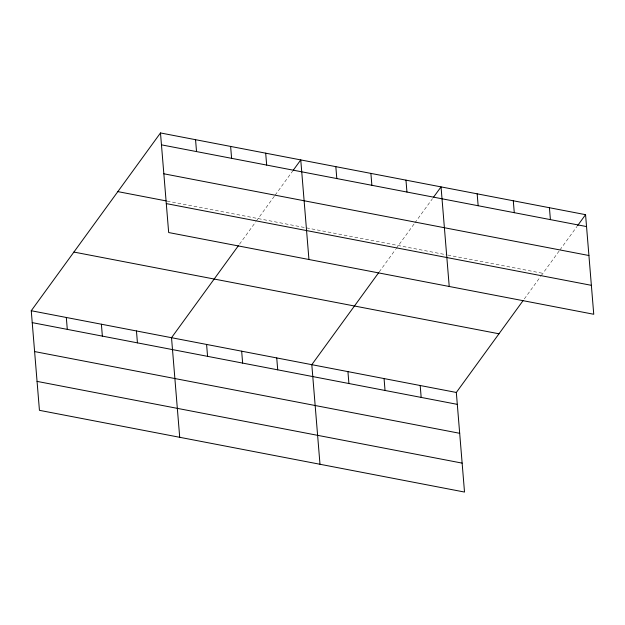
<?xml version="1.0" encoding="UTF-8"?>
<svg xmlns="http://www.w3.org/2000/svg" width="625" height="625" viewBox="0 0 625 625"><rect width="100%" height="100%" fill="white"/><g stroke="black" fill="none" stroke-linecap="round" stroke-linejoin="round"><path stroke-width="0.47" stroke-dasharray="3.12 2.34" d="M239.523 244.156L255.859 221.688M256.422 220.914L274.602 195.898M275.172 195.117L292.797 170.867M379.234 271.906L395.57 249.43M396.133 248.656L414.313 223.648M414.875 222.867L432.508 198.617M524.328 298.914L540.664 276.445M541.227 275.664L559.406 250.656M559.977 249.875L577.031 226.406M167.125 201.094L446.883 254.875M447.828 255.062L542.914 273.344"/><path stroke-width="0.94" d="M523.195 300.469L456.328 392.461L464.516 492.055L39.438 410.328L31.25 310.734L160.484 132.945L585.562 214.672L593.75 314.266L168.672 232.539L160.484 132.945M238.398 245.711L171.523 337.703L179.711 437.297M293.367 170.086L300.758 159.914L308.945 259.508M378.672 272.68L311.805 364.672L319.992 464.266M433.641 197.055L441.039 186.883L449.227 286.477M577.602 225.625L585.562 214.672M161.461 144.844L586.539 226.57M163.844 173.789L588.922 255.516M117.836 191.617L166.172 200.906M166.297 203.602L591.367 285.328M73.898 252.062L498.977 333.789M31.25 310.734L456.328 392.461M32.227 322.633L457.305 404.359M34.609 351.57L459.688 433.297M37.062 381.391L462.133 463.117M549.43 207.727L550.406 219.625M513.297 200.781L514.273 212.68M477.164 193.836L478.148 205.734M405.969 180.141L406.945 192.047M420.195 385.516L421.172 397.414M370.898 173.398L371.875 185.305M384.062 378.562L385.039 390.469M335.828 166.656L336.805 178.555M347.93 371.617L348.914 383.523M265.688 153.172L266.672 165.07M276.734 357.93L277.711 369.828M230.625 146.43L231.602 158.328M241.664 351.188L242.641 363.086M195.555 139.688L196.531 151.586M206.594 344.445L207.57 356.344M136.453 330.961L137.438 342.859M101.391 324.219L102.367 336.117M66.32 317.477L67.297 329.375"/></g></svg>
